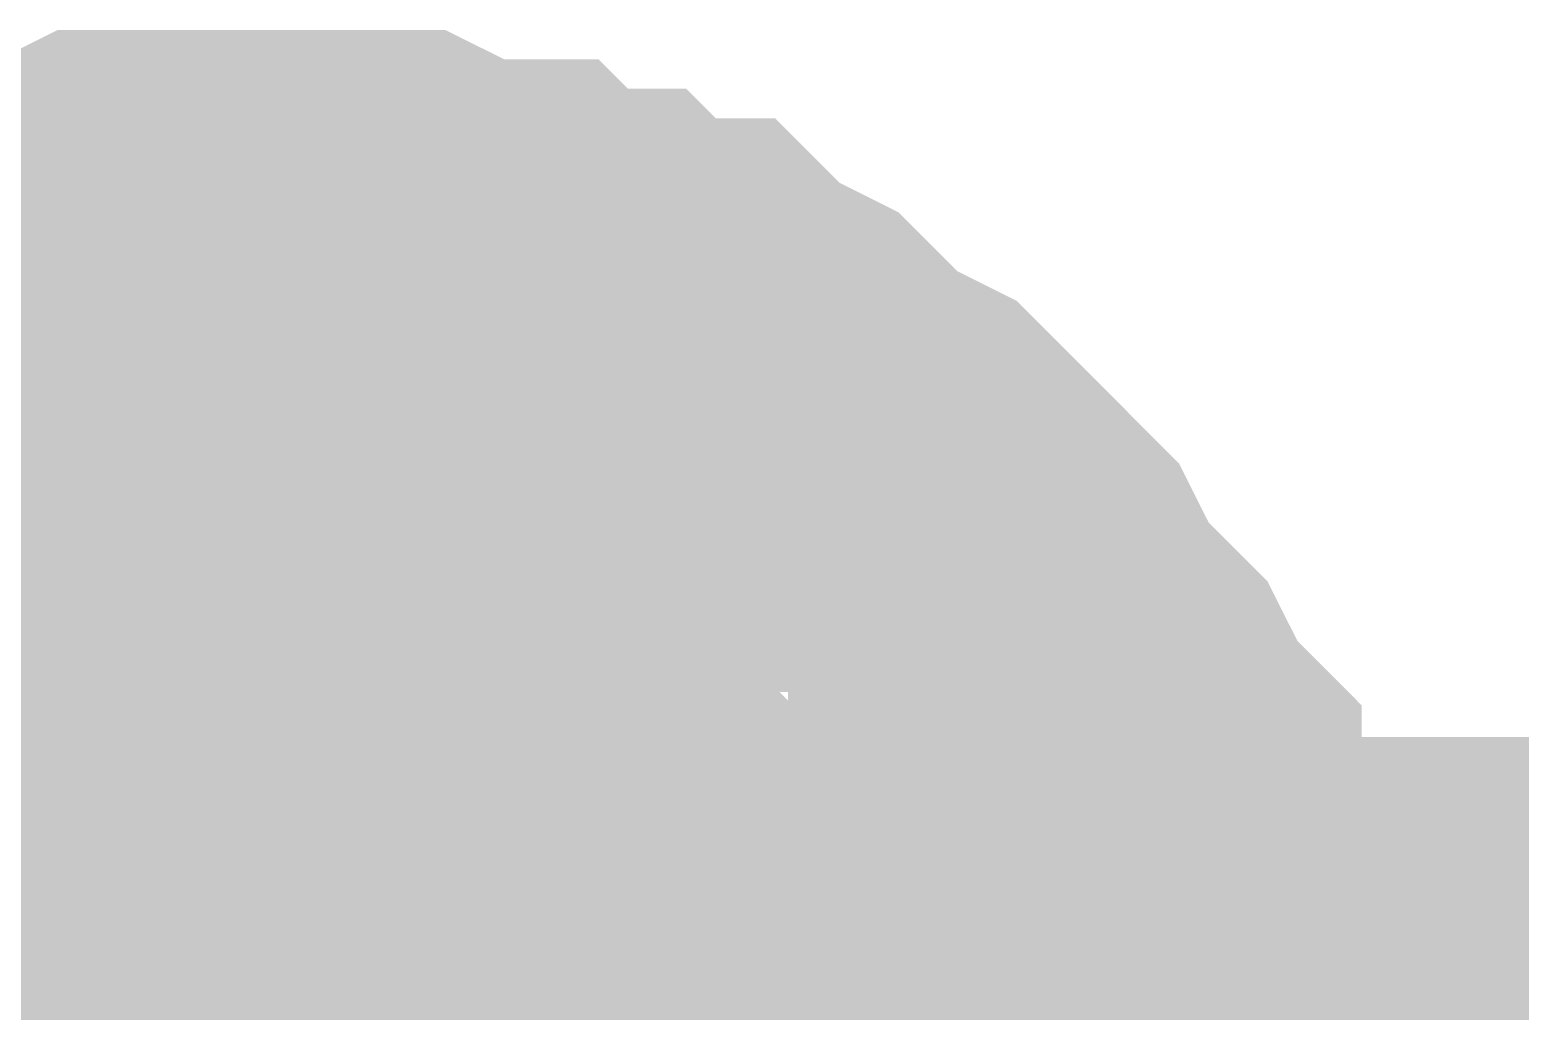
# Model space of a CAD drawing. Header units: inches. Extents: x 0 to 841, y 0 to 594.
# Drawn here: x 499.832 to 500.967, y 110.148 to 110.896 of the extents above; entities that cross this region are included whole.
import ezdxf

# ---------------------------------------------------------------- set-up
doc = ezdxf.new("R2010")
doc.units = ezdxf.units.IN
doc.layers.add('Sheet', color=255, linetype='Continuous')

msp = doc.modelspace()

# ---------------------------------------------------------------- linework, layer by layer
at = {"layer": 'Sheet'}
for points in [[(499.6638, 110.6788, 0.2997, 0.2997, 0), (499.7087, 110.6788, 0.2997, 0.2997, 0), (499.7311, 110.7012, 0.2997, 0.2997, 0), (499.7761, 110.7012, 0.2997, 0.2997, 0), (499.7985, 110.7237, 0.2997, 0.2997, 0), (499.8434, 110.7237, 0.2997, 0.2997, 0), (499.8884, 110.7461, 0.2997, 0.2997, 0), (499.9108, 110.7461, 0.2997, 0.2997, 0), (499.9557, 110.7461, 0.2997, 0.2997, 0), (500.0006, 110.7461, 0.2997, 0.2997, 0)], [(499.6638, 110.6788, 0.2997, 0.2997, 0), (499.7087, 110.6788, 0.2997, 0.2997, 0), (499.7311, 110.7012, 0.2997, 0.2997, 0), (499.7761, 110.7012, 0.2997, 0.2997, 0), (499.7985, 110.7237, 0.2997, 0.2997, 0), (499.8434, 110.7237, 0.2997, 0.2997, 0), (499.8884, 110.7461, 0.2997, 0.2997, 0), (499.9108, 110.7461, 0.2997, 0.2997, 0), (499.9557, 110.7461, 0.2997, 0.2997, 0), (500.0006, 110.7461, 0.2997, 0.2997, 0)], [(499.6638, 110.6788, 0.2997, 0.2997, 0), (499.7087, 110.6788, 0.2997, 0.2997, 0), (499.7311, 110.7012, 0.2997, 0.2997, 0), (499.7761, 110.7012, 0.2997, 0.2997, 0), (499.7985, 110.7237, 0.2997, 0.2997, 0), (499.8434, 110.7237, 0.2997, 0.2997, 0), (499.8884, 110.7461, 0.2997, 0.2997, 0), (499.9108, 110.7461, 0.2997, 0.2997, 0), (499.9557, 110.7461, 0.2997, 0.2997, 0), (500.0006, 110.7461, 0.2997, 0.2997, 0)], [(499.6638, 110.6788, 0.2997, 0.2997, 0), (499.7087, 110.6788, 0.2997, 0.2997, 0), (499.7311, 110.7012, 0.2997, 0.2997, 0), (499.7761, 110.7012, 0.2997, 0.2997, 0), (499.7985, 110.7237, 0.2997, 0.2997, 0), (499.8434, 110.7237, 0.2997, 0.2997, 0), (499.8884, 110.7461, 0.2997, 0.2997, 0), (499.9108, 110.7461, 0.2997, 0.2997, 0), (499.9557, 110.7461, 0.2997, 0.2997, 0), (500.0006, 110.7461, 0.2997, 0.2997, 0)], [(500.0006, 110.7461, 0.2997, 0.2997, 0), (500.0006, 110.7461, 0.2997, 0.2997, 0)], [(500.0006, 110.7461, 0.2997, 0.2997, 0), (500.0456, 110.7461, 0.2997, 0.2997, 0), (500.0905, 110.7461, 0.2997, 0.2997, 0), (500.1129, 110.7461, 0.2997, 0.2997, 0), (500.1578, 110.7237, 0.2997, 0.2997, 0), (500.2028, 110.7237, 0.2997, 0.2997, 0), (500.2252, 110.7012, 0.2997, 0.2997, 0), (500.2701, 110.7012, 0.2997, 0.2997, 0), (500.2926, 110.6788, 0.2997, 0.2997, 0), (500.3375, 110.6788, 0.2997, 0.2997, 0), (500.36, 110.6563, 0.2997, 0.2997, 0), (500.4049, 110.6338, 0.2997, 0.2997, 0), (500.4273, 110.6114, 0.2997, 0.2997, 0), (500.4498, 110.5889, 0.2997, 0.2997, 0), (500.4947, 110.5665, 0.2997, 0.2997, 0), (500.5172, 110.544, 0.2997, 0.2997, 0), (500.5396, 110.5216, 0.2997, 0.2997, 0), (500.5621, 110.4991, 0.2997, 0.2997, 0), (500.5845, 110.4766, 0.2997, 0.2997, 0), (500.607, 110.4317, 0.2997, 0.2997, 0), (500.6295, 110.4093, 0.2997, 0.2997, 0), (500.6519, 110.3868, 0.2997, 0.2997, 0), (500.6744, 110.3419, 0.2997, 0.2997, 0), (500.6968, 110.3194, 0.2997, 0.2997, 0), (500.6968, 110.2745, 0.2997, 0.2997, 0), (500.7193, 110.252, 0.2997, 0.2997, 0), (500.7193, 110.2071, 0.2997, 0.2997, 0), (500.7417, 110.1847, 0.2997, 0.2997, 0), (500.7417, 110.1397, 0.2997, 0.2997, 0), (500.7642, 110.0948, 0.2997, 0.2997, 0), (500.7642, 110.0724, 0.2997, 0.2997, 0), (500.7642, 110.0275, 0.2997, 0.2997, 0), (500.7642, 109.9825, 0.2997, 0.2997, 0)], [(500.0006, 110.7461, 0.2997, 0.2997, 0), (500.0006, 110.7461, 0.2997, 0.2997, 0)], [(500.0006, 110.7461, 0.2997, 0.2997, 0), (500.0456, 110.7461, 0.2997, 0.2997, 0), (500.0905, 110.7461, 0.2997, 0.2997, 0), (500.1129, 110.7461, 0.2997, 0.2997, 0), (500.1578, 110.7237, 0.2997, 0.2997, 0), (500.2028, 110.7237, 0.2997, 0.2997, 0), (500.2252, 110.7012, 0.2997, 0.2997, 0), (500.2701, 110.7012, 0.2997, 0.2997, 0), (500.2926, 110.6788, 0.2997, 0.2997, 0), (500.3375, 110.6788, 0.2997, 0.2997, 0), (500.36, 110.6563, 0.2997, 0.2997, 0), (500.4049, 110.6338, 0.2997, 0.2997, 0), (500.4273, 110.6114, 0.2997, 0.2997, 0), (500.4498, 110.5889, 0.2997, 0.2997, 0), (500.4947, 110.5665, 0.2997, 0.2997, 0), (500.5172, 110.544, 0.2997, 0.2997, 0), (500.5396, 110.5216, 0.2997, 0.2997, 0), (500.5621, 110.4991, 0.2997, 0.2997, 0), (500.5845, 110.4766, 0.2997, 0.2997, 0), (500.607, 110.4317, 0.2997, 0.2997, 0), (500.6295, 110.4093, 0.2997, 0.2997, 0), (500.6519, 110.3868, 0.2997, 0.2997, 0), (500.6744, 110.3419, 0.2997, 0.2997, 0), (500.6968, 110.3194, 0.2997, 0.2997, 0), (500.6968, 110.2745, 0.2997, 0.2997, 0), (500.7193, 110.252, 0.2997, 0.2997, 0), (500.7193, 110.2071, 0.2997, 0.2997, 0), (500.7417, 110.1847, 0.2997, 0.2997, 0), (500.7417, 110.1397, 0.2997, 0.2997, 0), (500.7642, 110.0948, 0.2997, 0.2997, 0), (500.7642, 110.0724, 0.2997, 0.2997, 0), (500.7642, 110.0275, 0.2997, 0.2997, 0), (500.7642, 109.9825, 0.2997, 0.2997, 0)], [(500.0006, 110.7461, 0.2997, 0.2997, 0), (500.0006, 110.7461, 0.2997, 0.2997, 0)], [(500.0006, 110.7461, 0.2997, 0.2997, 0), (500.0456, 110.7461, 0.2997, 0.2997, 0), (500.0905, 110.7461, 0.2997, 0.2997, 0), (500.1129, 110.7461, 0.2997, 0.2997, 0), (500.1578, 110.7237, 0.2997, 0.2997, 0), (500.2028, 110.7237, 0.2997, 0.2997, 0), (500.2252, 110.7012, 0.2997, 0.2997, 0), (500.2701, 110.7012, 0.2997, 0.2997, 0), (500.2926, 110.6788, 0.2997, 0.2997, 0), (500.3375, 110.6788, 0.2997, 0.2997, 0), (500.36, 110.6563, 0.2997, 0.2997, 0), (500.4049, 110.6338, 0.2997, 0.2997, 0), (500.4273, 110.6114, 0.2997, 0.2997, 0), (500.4498, 110.5889, 0.2997, 0.2997, 0), (500.4947, 110.5665, 0.2997, 0.2997, 0), (500.5172, 110.544, 0.2997, 0.2997, 0), (500.5396, 110.5216, 0.2997, 0.2997, 0), (500.5621, 110.4991, 0.2997, 0.2997, 0), (500.5845, 110.4766, 0.2997, 0.2997, 0), (500.607, 110.4317, 0.2997, 0.2997, 0), (500.6295, 110.4093, 0.2997, 0.2997, 0), (500.6519, 110.3868, 0.2997, 0.2997, 0), (500.6744, 110.3419, 0.2997, 0.2997, 0), (500.6968, 110.3194, 0.2997, 0.2997, 0), (500.6968, 110.2745, 0.2997, 0.2997, 0), (500.7193, 110.252, 0.2997, 0.2997, 0), (500.7193, 110.2071, 0.2997, 0.2997, 0), (500.7417, 110.1847, 0.2997, 0.2997, 0), (500.7417, 110.1397, 0.2997, 0.2997, 0), (500.7642, 110.0948, 0.2997, 0.2997, 0), (500.7642, 110.0724, 0.2997, 0.2997, 0), (500.7642, 110.0275, 0.2997, 0.2997, 0), (500.7642, 109.9825, 0.2997, 0.2997, 0)], [(500.0006, 110.7461, 0.2997, 0.2997, 0), (500.0006, 110.7461, 0.2997, 0.2997, 0)], [(500.0006, 110.7461, 0.2997, 0.2997, 0), (500.0456, 110.7461, 0.2997, 0.2997, 0), (500.0905, 110.7461, 0.2997, 0.2997, 0), (500.1129, 110.7461, 0.2997, 0.2997, 0), (500.1578, 110.7237, 0.2997, 0.2997, 0), (500.2028, 110.7237, 0.2997, 0.2997, 0), (500.2252, 110.7012, 0.2997, 0.2997, 0), (500.2701, 110.7012, 0.2997, 0.2997, 0), (500.2926, 110.6788, 0.2997, 0.2997, 0), (500.3375, 110.6788, 0.2997, 0.2997, 0), (500.36, 110.6563, 0.2997, 0.2997, 0), (500.4049, 110.6338, 0.2997, 0.2997, 0), (500.4273, 110.6114, 0.2997, 0.2997, 0), (500.4498, 110.5889, 0.2997, 0.2997, 0), (500.4947, 110.5665, 0.2997, 0.2997, 0), (500.5172, 110.544, 0.2997, 0.2997, 0), (500.5396, 110.5216, 0.2997, 0.2997, 0), (500.5621, 110.4991, 0.2997, 0.2997, 0), (500.5845, 110.4766, 0.2997, 0.2997, 0), (500.607, 110.4317, 0.2997, 0.2997, 0), (500.6295, 110.4093, 0.2997, 0.2997, 0), (500.6519, 110.3868, 0.2997, 0.2997, 0), (500.6744, 110.3419, 0.2997, 0.2997, 0), (500.6968, 110.3194, 0.2997, 0.2997, 0), (500.6968, 110.2745, 0.2997, 0.2997, 0), (500.7193, 110.252, 0.2997, 0.2997, 0), (500.7193, 110.2071, 0.2997, 0.2997, 0), (500.7417, 110.1847, 0.2997, 0.2997, 0), (500.7417, 110.1397, 0.2997, 0.2997, 0), (500.7642, 110.0948, 0.2997, 0.2997, 0), (500.7642, 110.0724, 0.2997, 0.2997, 0), (500.7642, 110.0275, 0.2997, 0.2997, 0), (500.7642, 109.9825, 0.2997, 0.2997, 0)], [(499.7761, 110.7012, 0.0991, 0.0991, 0), (499.7985, 110.7237, 0.0991, 0.0991, 0), (499.8434, 110.7237, 0.0991, 0.0991, 0), (499.8884, 110.7461, 0.0991, 0.0991, 0), (499.9108, 110.7461, 0.0991, 0.0991, 0), (499.9557, 110.7461, 0.0991, 0.0991, 0), (500.0006, 110.7461, 0.0991, 0.0991, 0)], [(499.7761, 110.7012, 0.0991, 0.0991, 0), (499.7985, 110.7237, 0.0991, 0.0991, 0), (499.8434, 110.7237, 0.0991, 0.0991, 0), (499.8884, 110.7461, 0.0991, 0.0991, 0), (499.9108, 110.7461, 0.0991, 0.0991, 0), (499.9557, 110.7461, 0.0991, 0.0991, 0), (500.0006, 110.7461, 0.0991, 0.0991, 0)], [(499.7761, 110.7012, 0.0991, 0.0991, 0), (499.7985, 110.7237, 0.0991, 0.0991, 0), (499.8434, 110.7237, 0.0991, 0.0991, 0), (499.8884, 110.7461, 0.0991, 0.0991, 0), (499.9108, 110.7461, 0.0991, 0.0991, 0), (499.9557, 110.7461, 0.0991, 0.0991, 0), (500.0006, 110.7461, 0.0991, 0.0991, 0)], [(499.7761, 110.7012, 0.0991, 0.0991, 0), (499.7985, 110.7237, 0.0991, 0.0991, 0), (499.8434, 110.7237, 0.0991, 0.0991, 0), (499.8884, 110.7461, 0.0991, 0.0991, 0), (499.9108, 110.7461, 0.0991, 0.0991, 0), (499.9557, 110.7461, 0.0991, 0.0991, 0), (500.0006, 110.7461, 0.0991, 0.0991, 0)], [(500.0006, 110.7461, 0.0991, 0.0991, 0), (500.0006, 110.7461, 0.0991, 0.0991, 0)], [(500.0006, 110.7461, 0.0991, 0.0991, 0), (500.0456, 110.7461, 0.0991, 0.0991, 0), (500.0905, 110.7461, 0.0991, 0.0991, 0), (500.1129, 110.7461, 0.0991, 0.0991, 0), (500.1578, 110.7237, 0.0991, 0.0991, 0), (500.2028, 110.7237, 0.0991, 0.0991, 0), (500.2252, 110.7012, 0.0991, 0.0991, 0), (500.2701, 110.7012, 0.0991, 0.0991, 0), (500.2926, 110.6788, 0.0991, 0.0991, 0), (500.3375, 110.6788, 0.0991, 0.0991, 0), (500.36, 110.6563, 0.0991, 0.0991, 0), (500.4049, 110.6338, 0.0991, 0.0991, 0), (500.4273, 110.6114, 0.0991, 0.0991, 0), (500.4498, 110.5889, 0.0991, 0.0991, 0), (500.4947, 110.5665, 0.0991, 0.0991, 0), (500.5172, 110.544, 0.0991, 0.0991, 0), (500.5396, 110.5216, 0.0991, 0.0991, 0), (500.5621, 110.4991, 0.0991, 0.0991, 0), (500.5845, 110.4766, 0.0991, 0.0991, 0), (500.607, 110.4317, 0.0991, 0.0991, 0), (500.6295, 110.4093, 0.0991, 0.0991, 0), (500.6519, 110.3868, 0.0991, 0.0991, 0), (500.6744, 110.3419, 0.0991, 0.0991, 0), (500.6968, 110.3194, 0.0991, 0.0991, 0), (500.6968, 110.2745, 0.0991, 0.0991, 0), (500.7193, 110.252, 0.0991, 0.0991, 0), (500.7193, 110.2071, 0.0991, 0.0991, 0), (500.7417, 110.1847, 0.0991, 0.0991, 0), (500.7417, 110.1397, 0.0991, 0.0991, 0), (500.7642, 110.0948, 0.0991, 0.0991, 0)], [(500.0006, 110.7461, 0.0991, 0.0991, 0), (500.0006, 110.7461, 0.0991, 0.0991, 0)], [(500.0006, 110.7461, 0.0991, 0.0991, 0), (500.0456, 110.7461, 0.0991, 0.0991, 0), (500.0905, 110.7461, 0.0991, 0.0991, 0), (500.1129, 110.7461, 0.0991, 0.0991, 0), (500.1578, 110.7237, 0.0991, 0.0991, 0), (500.2028, 110.7237, 0.0991, 0.0991, 0), (500.2252, 110.7012, 0.0991, 0.0991, 0), (500.2701, 110.7012, 0.0991, 0.0991, 0), (500.2926, 110.6788, 0.0991, 0.0991, 0), (500.3375, 110.6788, 0.0991, 0.0991, 0), (500.36, 110.6563, 0.0991, 0.0991, 0), (500.4049, 110.6338, 0.0991, 0.0991, 0), (500.4273, 110.6114, 0.0991, 0.0991, 0), (500.4498, 110.5889, 0.0991, 0.0991, 0), (500.4947, 110.5665, 0.0991, 0.0991, 0), (500.5172, 110.544, 0.0991, 0.0991, 0), (500.5396, 110.5216, 0.0991, 0.0991, 0), (500.5621, 110.4991, 0.0991, 0.0991, 0), (500.5845, 110.4766, 0.0991, 0.0991, 0), (500.607, 110.4317, 0.0991, 0.0991, 0), (500.6295, 110.4093, 0.0991, 0.0991, 0), (500.6519, 110.3868, 0.0991, 0.0991, 0), (500.6744, 110.3419, 0.0991, 0.0991, 0), (500.6968, 110.3194, 0.0991, 0.0991, 0), (500.6968, 110.2745, 0.0991, 0.0991, 0), (500.7193, 110.252, 0.0991, 0.0991, 0), (500.7193, 110.2071, 0.0991, 0.0991, 0), (500.7417, 110.1847, 0.0991, 0.0991, 0), (500.7417, 110.1397, 0.0991, 0.0991, 0), (500.7642, 110.0948, 0.0991, 0.0991, 0)], [(500.0006, 110.7461, 0.0991, 0.0991, 0), (500.0006, 110.7461, 0.0991, 0.0991, 0)], [(500.0006, 110.7461, 0.0991, 0.0991, 0), (500.0456, 110.7461, 0.0991, 0.0991, 0), (500.0905, 110.7461, 0.0991, 0.0991, 0), (500.1129, 110.7461, 0.0991, 0.0991, 0), (500.1578, 110.7237, 0.0991, 0.0991, 0), (500.2028, 110.7237, 0.0991, 0.0991, 0), (500.2252, 110.7012, 0.0991, 0.0991, 0), (500.2701, 110.7012, 0.0991, 0.0991, 0), (500.2926, 110.6788, 0.0991, 0.0991, 0), (500.3375, 110.6788, 0.0991, 0.0991, 0), (500.36, 110.6563, 0.0991, 0.0991, 0), (500.4049, 110.6338, 0.0991, 0.0991, 0), (500.4273, 110.6114, 0.0991, 0.0991, 0), (500.4498, 110.5889, 0.0991, 0.0991, 0), (500.4947, 110.5665, 0.0991, 0.0991, 0), (500.5172, 110.544, 0.0991, 0.0991, 0), (500.5396, 110.5216, 0.0991, 0.0991, 0), (500.5621, 110.4991, 0.0991, 0.0991, 0), (500.5845, 110.4766, 0.0991, 0.0991, 0), (500.607, 110.4317, 0.0991, 0.0991, 0), (500.6295, 110.4093, 0.0991, 0.0991, 0), (500.6519, 110.3868, 0.0991, 0.0991, 0), (500.6744, 110.3419, 0.0991, 0.0991, 0), (500.6968, 110.3194, 0.0991, 0.0991, 0), (500.6968, 110.2745, 0.0991, 0.0991, 0), (500.7193, 110.252, 0.0991, 0.0991, 0), (500.7193, 110.2071, 0.0991, 0.0991, 0), (500.7417, 110.1847, 0.0991, 0.0991, 0), (500.7417, 110.1397, 0.0991, 0.0991, 0), (500.7642, 110.0948, 0.0991, 0.0991, 0)], [(500.0006, 110.7461, 0.0991, 0.0991, 0), (500.0006, 110.7461, 0.0991, 0.0991, 0)], [(500.0006, 110.7461, 0.0991, 0.0991, 0), (500.0456, 110.7461, 0.0991, 0.0991, 0), (500.0905, 110.7461, 0.0991, 0.0991, 0), (500.1129, 110.7461, 0.0991, 0.0991, 0), (500.1578, 110.7237, 0.0991, 0.0991, 0), (500.2028, 110.7237, 0.0991, 0.0991, 0), (500.2252, 110.7012, 0.0991, 0.0991, 0), (500.2701, 110.7012, 0.0991, 0.0991, 0), (500.2926, 110.6788, 0.0991, 0.0991, 0), (500.3375, 110.6788, 0.0991, 0.0991, 0), (500.36, 110.6563, 0.0991, 0.0991, 0), (500.4049, 110.6338, 0.0991, 0.0991, 0), (500.4273, 110.6114, 0.0991, 0.0991, 0), (500.4498, 110.5889, 0.0991, 0.0991, 0), (500.4947, 110.5665, 0.0991, 0.0991, 0), (500.5172, 110.544, 0.0991, 0.0991, 0), (500.5396, 110.5216, 0.0991, 0.0991, 0), (500.5621, 110.4991, 0.0991, 0.0991, 0), (500.5845, 110.4766, 0.0991, 0.0991, 0), (500.607, 110.4317, 0.0991, 0.0991, 0), (500.6295, 110.4093, 0.0991, 0.0991, 0), (500.6519, 110.3868, 0.0991, 0.0991, 0), (500.6744, 110.3419, 0.0991, 0.0991, 0), (500.6968, 110.3194, 0.0991, 0.0991, 0), (500.6968, 110.2745, 0.0991, 0.0991, 0), (500.7193, 110.252, 0.0991, 0.0991, 0), (500.7193, 110.2071, 0.0991, 0.0991, 0), (500.7417, 110.1847, 0.0991, 0.0991, 0), (500.7417, 110.1397, 0.0991, 0.0991, 0), (500.7642, 110.0948, 0.0991, 0.0991, 0)], [(499.6638, 110.3643, 0.2997, 0.2997, 0), (499.6862, 110.3868, 0.2997, 0.2997, 0), (499.7087, 110.4093, 0.2997, 0.2997, 0), (499.7311, 110.4093, 0.2997, 0.2997, 0), (499.7536, 110.4317, 0.2997, 0.2997, 0), (499.7761, 110.4317, 0.2997, 0.2997, 0), (499.7985, 110.4542, 0.2997, 0.2997, 0), (499.821, 110.4542, 0.2997, 0.2997, 0), (499.821, 110.4766, 0.2997, 0.2997, 0), (499.8659, 110.4766, 0.2997, 0.2997, 0), (499.8884, 110.4766, 0.2997, 0.2997, 0), (499.9108, 110.4991, 0.2997, 0.2997, 0), (499.9333, 110.4991, 0.2997, 0.2997, 0), (499.9557, 110.4991, 0.2997, 0.2997, 0), (499.9782, 110.4991, 0.2997, 0.2997, 0), (500.0006, 110.4991, 0.2997, 0.2997, 0)], [(499.6638, 110.3643, 0.2997, 0.2997, 0), (499.6862, 110.3868, 0.2997, 0.2997, 0), (499.7087, 110.4093, 0.2997, 0.2997, 0), (499.7311, 110.4093, 0.2997, 0.2997, 0), (499.7536, 110.4317, 0.2997, 0.2997, 0), (499.7761, 110.4317, 0.2997, 0.2997, 0), (499.7985, 110.4542, 0.2997, 0.2997, 0), (499.821, 110.4542, 0.2997, 0.2997, 0), (499.821, 110.4766, 0.2997, 0.2997, 0), (499.8659, 110.4766, 0.2997, 0.2997, 0), (499.8884, 110.4766, 0.2997, 0.2997, 0), (499.9108, 110.4991, 0.2997, 0.2997, 0), (499.9333, 110.4991, 0.2997, 0.2997, 0), (499.9557, 110.4991, 0.2997, 0.2997, 0), (499.9782, 110.4991, 0.2997, 0.2997, 0), (500.0006, 110.4991, 0.2997, 0.2997, 0)], [(499.6638, 110.3643, 0.2997, 0.2997, 0), (499.6862, 110.3868, 0.2997, 0.2997, 0), (499.7087, 110.4093, 0.2997, 0.2997, 0), (499.7311, 110.4093, 0.2997, 0.2997, 0), (499.7536, 110.4317, 0.2997, 0.2997, 0), (499.7761, 110.4317, 0.2997, 0.2997, 0), (499.7985, 110.4542, 0.2997, 0.2997, 0), (499.821, 110.4542, 0.2997, 0.2997, 0), (499.821, 110.4766, 0.2997, 0.2997, 0), (499.8659, 110.4766, 0.2997, 0.2997, 0), (499.8884, 110.4766, 0.2997, 0.2997, 0), (499.9108, 110.4991, 0.2997, 0.2997, 0), (499.9333, 110.4991, 0.2997, 0.2997, 0), (499.9557, 110.4991, 0.2997, 0.2997, 0), (499.9782, 110.4991, 0.2997, 0.2997, 0), (500.0006, 110.4991, 0.2997, 0.2997, 0)], [(500.0006, 110.4991, 0.2997, 0.2997, 0), (500.0006, 110.4991, 0.2997, 0.2997, 0)], [(500.0006, 110.4991, 0.2997, 0.2997, 0), (500.0231, 110.4991, 0.2997, 0.2997, 0), (500.0456, 110.4991, 0.2997, 0.2997, 0), (500.0905, 110.4991, 0.2997, 0.2997, 0), (500.1129, 110.4991, 0.2997, 0.2997, 0), (500.1354, 110.4766, 0.2997, 0.2997, 0), (500.1578, 110.4766, 0.2997, 0.2997, 0), (500.1803, 110.4766, 0.2997, 0.2997, 0), (500.2028, 110.4542, 0.2997, 0.2997, 0), (500.2252, 110.4542, 0.2997, 0.2997, 0), (500.2477, 110.4317, 0.2997, 0.2997, 0), (500.2701, 110.4317, 0.2997, 0.2997, 0), (500.2926, 110.4093, 0.2997, 0.2997, 0), (500.315, 110.4093, 0.2997, 0.2997, 0), (500.3375, 110.3868, 0.2997, 0.2997, 0), (500.36, 110.3643, 0.2997, 0.2997, 0), (500.36, 110.3419, 0.2997, 0.2997, 0), (500.3824, 110.3419, 0.2997, 0.2997, 0), (500.4049, 110.3194, 0.2997, 0.2997, 0), (500.4273, 110.297, 0.2997, 0.2997, 0), (500.4273, 110.2745, 0.2997, 0.2997, 0), (500.4498, 110.252, 0.2997, 0.2997, 0), (500.4498, 110.2296, 0.2997, 0.2997, 0), (500.4723, 110.2071, 0.2997, 0.2997, 0), (500.4723, 110.1847, 0.2997, 0.2997, 0), (500.4947, 110.1622, 0.2997, 0.2997, 0), (500.4947, 110.1397, 0.2997, 0.2997, 0), (500.4947, 110.1173, 0.2997, 0.2997, 0), (500.5172, 110.0948, 0.2997, 0.2997, 0), (500.5172, 110.0724, 0.2997, 0.2997, 0), (500.5172, 110.0275, 0.2997, 0.2997, 0), (500.5172, 110.005, 0.2997, 0.2997, 0), (500.5172, 109.9825, 0.2997, 0.2997, 0)], [(500.0006, 110.4991, 0.2997, 0.2997, 0), (500.0006, 110.4991, 0.2997, 0.2997, 0)], [(500.0006, 110.4991, 0.2997, 0.2997, 0), (500.0231, 110.4991, 0.2997, 0.2997, 0), (500.0456, 110.4991, 0.2997, 0.2997, 0), (500.0905, 110.4991, 0.2997, 0.2997, 0), (500.1129, 110.4991, 0.2997, 0.2997, 0), (500.1354, 110.4766, 0.2997, 0.2997, 0), (500.1578, 110.4766, 0.2997, 0.2997, 0), (500.1803, 110.4766, 0.2997, 0.2997, 0), (500.2028, 110.4542, 0.2997, 0.2997, 0), (500.2252, 110.4542, 0.2997, 0.2997, 0), (500.2477, 110.4317, 0.2997, 0.2997, 0), (500.2701, 110.4317, 0.2997, 0.2997, 0), (500.2926, 110.4093, 0.2997, 0.2997, 0), (500.315, 110.4093, 0.2997, 0.2997, 0), (500.3375, 110.3868, 0.2997, 0.2997, 0), (500.36, 110.3643, 0.2997, 0.2997, 0), (500.36, 110.3419, 0.2997, 0.2997, 0), (500.3824, 110.3419, 0.2997, 0.2997, 0), (500.4049, 110.3194, 0.2997, 0.2997, 0), (500.4273, 110.297, 0.2997, 0.2997, 0), (500.4273, 110.2745, 0.2997, 0.2997, 0), (500.4498, 110.252, 0.2997, 0.2997, 0), (500.4498, 110.2296, 0.2997, 0.2997, 0), (500.4723, 110.2071, 0.2997, 0.2997, 0), (500.4723, 110.1847, 0.2997, 0.2997, 0), (500.4947, 110.1622, 0.2997, 0.2997, 0), (500.4947, 110.1397, 0.2997, 0.2997, 0), (500.4947, 110.1173, 0.2997, 0.2997, 0), (500.5172, 110.0948, 0.2997, 0.2997, 0), (500.5172, 110.0724, 0.2997, 0.2997, 0), (500.5172, 110.0275, 0.2997, 0.2997, 0), (500.5172, 110.005, 0.2997, 0.2997, 0), (500.5172, 109.9825, 0.2997, 0.2997, 0)], [(500.0006, 110.4991, 0.2997, 0.2997, 0), (500.0006, 110.4991, 0.2997, 0.2997, 0)], [(500.0006, 110.4991, 0.2997, 0.2997, 0), (500.0231, 110.4991, 0.2997, 0.2997, 0), (500.0456, 110.4991, 0.2997, 0.2997, 0), (500.0905, 110.4991, 0.2997, 0.2997, 0), (500.1129, 110.4991, 0.2997, 0.2997, 0), (500.1354, 110.4766, 0.2997, 0.2997, 0), (500.1578, 110.4766, 0.2997, 0.2997, 0), (500.1803, 110.4766, 0.2997, 0.2997, 0), (500.2028, 110.4542, 0.2997, 0.2997, 0), (500.2252, 110.4542, 0.2997, 0.2997, 0), (500.2477, 110.4317, 0.2997, 0.2997, 0), (500.2701, 110.4317, 0.2997, 0.2997, 0), (500.2926, 110.4093, 0.2997, 0.2997, 0), (500.315, 110.4093, 0.2997, 0.2997, 0), (500.3375, 110.3868, 0.2997, 0.2997, 0), (500.36, 110.3643, 0.2997, 0.2997, 0), (500.36, 110.3419, 0.2997, 0.2997, 0), (500.3824, 110.3419, 0.2997, 0.2997, 0), (500.4049, 110.3194, 0.2997, 0.2997, 0), (500.4273, 110.297, 0.2997, 0.2997, 0), (500.4273, 110.2745, 0.2997, 0.2997, 0), (500.4498, 110.252, 0.2997, 0.2997, 0), (500.4498, 110.2296, 0.2997, 0.2997, 0), (500.4723, 110.2071, 0.2997, 0.2997, 0), (500.4723, 110.1847, 0.2997, 0.2997, 0), (500.4947, 110.1622, 0.2997, 0.2997, 0), (500.4947, 110.1397, 0.2997, 0.2997, 0), (500.4947, 110.1173, 0.2997, 0.2997, 0), (500.5172, 110.0948, 0.2997, 0.2997, 0), (500.5172, 110.0724, 0.2997, 0.2997, 0), (500.5172, 110.0275, 0.2997, 0.2997, 0), (500.5172, 110.005, 0.2997, 0.2997, 0), (500.5172, 109.9825, 0.2997, 0.2997, 0)], [(499.7761, 110.4317, 0.0991, 0.0991, 0), (499.7985, 110.4542, 0.0991, 0.0991, 0), (499.821, 110.4542, 0.0991, 0.0991, 0), (499.821, 110.4766, 0.0991, 0.0991, 0), (499.8659, 110.4766, 0.0991, 0.0991, 0), (499.8884, 110.4766, 0.0991, 0.0991, 0), (499.9108, 110.4991, 0.0991, 0.0991, 0), (499.9333, 110.4991, 0.0991, 0.0991, 0), (499.9557, 110.4991, 0.0991, 0.0991, 0), (499.9782, 110.4991, 0.0991, 0.0991, 0), (500.0006, 110.4991, 0.0991, 0.0991, 0)], [(499.7761, 110.4317, 0.0991, 0.0991, 0), (499.7985, 110.4542, 0.0991, 0.0991, 0), (499.821, 110.4542, 0.0991, 0.0991, 0), (499.821, 110.4766, 0.0991, 0.0991, 0), (499.8659, 110.4766, 0.0991, 0.0991, 0), (499.8884, 110.4766, 0.0991, 0.0991, 0), (499.9108, 110.4991, 0.0991, 0.0991, 0), (499.9333, 110.4991, 0.0991, 0.0991, 0), (499.9557, 110.4991, 0.0991, 0.0991, 0), (499.9782, 110.4991, 0.0991, 0.0991, 0), (500.0006, 110.4991, 0.0991, 0.0991, 0)], [(499.7761, 110.4317, 0.0991, 0.0991, 0), (499.7985, 110.4542, 0.0991, 0.0991, 0), (499.821, 110.4542, 0.0991, 0.0991, 0), (499.821, 110.4766, 0.0991, 0.0991, 0), (499.8659, 110.4766, 0.0991, 0.0991, 0), (499.8884, 110.4766, 0.0991, 0.0991, 0), (499.9108, 110.4991, 0.0991, 0.0991, 0), (499.9333, 110.4991, 0.0991, 0.0991, 0), (499.9557, 110.4991, 0.0991, 0.0991, 0), (499.9782, 110.4991, 0.0991, 0.0991, 0), (500.0006, 110.4991, 0.0991, 0.0991, 0)], [(500.0006, 110.4991, 0.0991, 0.0991, 0), (500.0006, 110.4991, 0.0991, 0.0991, 0)], [(500.0006, 110.4991, 0.0991, 0.0991, 0), (500.0231, 110.4991, 0.0991, 0.0991, 0), (500.0456, 110.4991, 0.0991, 0.0991, 0), (500.0905, 110.4991, 0.0991, 0.0991, 0), (500.1129, 110.4991, 0.0991, 0.0991, 0), (500.1354, 110.4766, 0.0991, 0.0991, 0), (500.1578, 110.4766, 0.0991, 0.0991, 0), (500.1803, 110.4766, 0.0991, 0.0991, 0), (500.2028, 110.4542, 0.0991, 0.0991, 0), (500.2252, 110.4542, 0.0991, 0.0991, 0), (500.2477, 110.4317, 0.0991, 0.0991, 0), (500.2701, 110.4317, 0.0991, 0.0991, 0), (500.2926, 110.4093, 0.0991, 0.0991, 0), (500.315, 110.4093, 0.0991, 0.0991, 0), (500.3375, 110.3868, 0.0991, 0.0991, 0), (500.36, 110.3643, 0.0991, 0.0991, 0), (500.36, 110.3419, 0.0991, 0.0991, 0), (500.3824, 110.3419, 0.0991, 0.0991, 0), (500.4049, 110.3194, 0.0991, 0.0991, 0), (500.4273, 110.297, 0.0991, 0.0991, 0), (500.4273, 110.2745, 0.0991, 0.0991, 0), (500.4498, 110.252, 0.0991, 0.0991, 0), (500.4498, 110.2296, 0.0991, 0.0991, 0), (500.4723, 110.2071, 0.0991, 0.0991, 0), (500.4723, 110.1847, 0.0991, 0.0991, 0), (500.4947, 110.1622, 0.0991, 0.0991, 0), (500.4947, 110.1397, 0.0991, 0.0991, 0), (500.4947, 110.1173, 0.0991, 0.0991, 0), (500.5172, 110.0948, 0.0991, 0.0991, 0)], [(500.0006, 110.4991, 0.0991, 0.0991, 0), (500.0006, 110.4991, 0.0991, 0.0991, 0)], [(500.0006, 110.4991, 0.0991, 0.0991, 0), (500.0231, 110.4991, 0.0991, 0.0991, 0), (500.0456, 110.4991, 0.0991, 0.0991, 0), (500.0905, 110.4991, 0.0991, 0.0991, 0), (500.1129, 110.4991, 0.0991, 0.0991, 0), (500.1354, 110.4766, 0.0991, 0.0991, 0), (500.1578, 110.4766, 0.0991, 0.0991, 0), (500.1803, 110.4766, 0.0991, 0.0991, 0), (500.2028, 110.4542, 0.0991, 0.0991, 0), (500.2252, 110.4542, 0.0991, 0.0991, 0), (500.2477, 110.4317, 0.0991, 0.0991, 0), (500.2701, 110.4317, 0.0991, 0.0991, 0), (500.2926, 110.4093, 0.0991, 0.0991, 0), (500.315, 110.4093, 0.0991, 0.0991, 0), (500.3375, 110.3868, 0.0991, 0.0991, 0), (500.36, 110.3643, 0.0991, 0.0991, 0), (500.36, 110.3419, 0.0991, 0.0991, 0), (500.3824, 110.3419, 0.0991, 0.0991, 0), (500.4049, 110.3194, 0.0991, 0.0991, 0), (500.4273, 110.297, 0.0991, 0.0991, 0), (500.4273, 110.2745, 0.0991, 0.0991, 0), (500.4498, 110.252, 0.0991, 0.0991, 0), (500.4498, 110.2296, 0.0991, 0.0991, 0), (500.4723, 110.2071, 0.0991, 0.0991, 0), (500.4723, 110.1847, 0.0991, 0.0991, 0), (500.4947, 110.1622, 0.0991, 0.0991, 0), (500.4947, 110.1397, 0.0991, 0.0991, 0), (500.4947, 110.1173, 0.0991, 0.0991, 0), (500.5172, 110.0948, 0.0991, 0.0991, 0)], [(500.0006, 110.4991, 0.0991, 0.0991, 0), (500.0006, 110.4991, 0.0991, 0.0991, 0)], [(500.0006, 110.4991, 0.0991, 0.0991, 0), (500.0231, 110.4991, 0.0991, 0.0991, 0), (500.0456, 110.4991, 0.0991, 0.0991, 0), (500.0905, 110.4991, 0.0991, 0.0991, 0), (500.1129, 110.4991, 0.0991, 0.0991, 0), (500.1354, 110.4766, 0.0991, 0.0991, 0), (500.1578, 110.4766, 0.0991, 0.0991, 0), (500.1803, 110.4766, 0.0991, 0.0991, 0), (500.2028, 110.4542, 0.0991, 0.0991, 0), (500.2252, 110.4542, 0.0991, 0.0991, 0), (500.2477, 110.4317, 0.0991, 0.0991, 0), (500.2701, 110.4317, 0.0991, 0.0991, 0), (500.2926, 110.4093, 0.0991, 0.0991, 0), (500.315, 110.4093, 0.0991, 0.0991, 0), (500.3375, 110.3868, 0.0991, 0.0991, 0), (500.36, 110.3643, 0.0991, 0.0991, 0), (500.36, 110.3419, 0.0991, 0.0991, 0), (500.3824, 110.3419, 0.0991, 0.0991, 0), (500.4049, 110.3194, 0.0991, 0.0991, 0), (500.4273, 110.297, 0.0991, 0.0991, 0), (500.4273, 110.2745, 0.0991, 0.0991, 0), (500.4498, 110.252, 0.0991, 0.0991, 0), (500.4498, 110.2296, 0.0991, 0.0991, 0), (500.4723, 110.2071, 0.0991, 0.0991, 0), (500.4723, 110.1847, 0.0991, 0.0991, 0), (500.4947, 110.1622, 0.0991, 0.0991, 0), (500.4947, 110.1397, 0.0991, 0.0991, 0), (500.4947, 110.1173, 0.0991, 0.0991, 0), (500.5172, 110.0948, 0.0991, 0.0991, 0)], [(495.015, 109.9825, 0.7493, 0.7493, 0), (500.0006, 109.9825, 0.7493, 0.7493, 0)], [(505.0087, 109.9825, 0.7493, 0.7493, 0), (500.0006, 109.9825, 0.7493, 0.7493, 0)], [(500.0006, 109.9825, 0.7493, 0.7493, 0), (500.0006, 107.4896, 0.7493, 0.7493, 0)]]:
    msp.add_lwpolyline(points, format="xyseb", dxfattribs=at)
msp.add_lwpolyline([(499.746, 110, 0.508, 0.508, 1), (500.254, 110, 0.508, 0.508, 1)], format="xyseb", close=True, dxfattribs=at)

doc.saveas('drawing.dxf')
